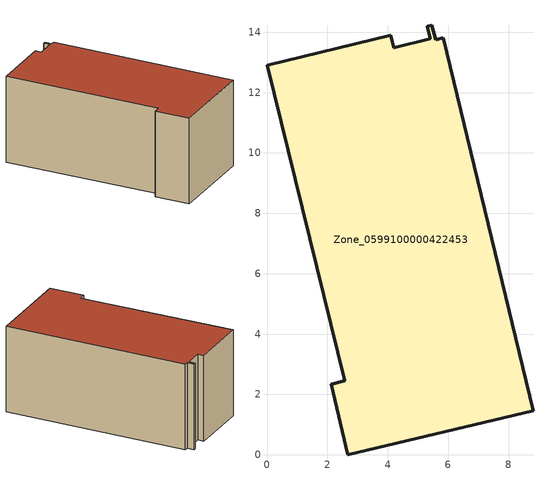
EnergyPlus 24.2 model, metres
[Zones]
Zone_0599100000422453
 floor ground (C_G): 8.81,1.46 2.67,0 2.12,2.33 2.58,2.45 0,12.91 4.09,13.9 4.19,13.48 5.41,13.78 5.3,14.19 5.46,14.23 5.58,13.75 5.84,13.81 z0
 wall outside (C_F): 5.41,13.78 4.19,13.48 4.09,13.9 0,12.91 2.58,2.45 2.12,2.33 2.67,0 8.81,1.46 5.84,13.81 5.58,13.75 5.46,14.23 5.3,14.19 5.41,13.78 z0:6.04
 roof outside (C_R): 5.58,13.75 5.46,14.23 5.3,14.19 5.41,13.78 4.19,13.48 4.09,13.9 0,12.91 2.58,2.45 2.12,2.33 2.67,0 8.81,1.46 5.84,13.81 z6.04
[BUILDING]
Pand.0599100000422453: North Axis=0; Terrain=City; Loads Convergence Tolerance Value=0.04; Temperature Convergence Tolerance Value=0.4; Solar Distribution=FullExterior; Maximum Number of Warmup Days=25; Minimum Number of Warmup Days=1
[Site:Location]
Rotterdam.The.Hague.AP_ZH_NLD Design_Conditions: Latitude=51.96; Longitude=4.45; Time Zone=1; Elevation=-4.5
[SITE:GROUNDTEMPERATURE:BUILDINGSURFACE]
18, 18, 18, 18, 18, 18, 18, 18, 18, 18, 18, 18
[MATERIAL] Thermal Absorptance=0.9; Solar Absorptance=0.7; Visible Absorptance=0.7
Name | Roughness | Thickness | Conductivity | Density | Specific Heat
G.TI.2006-2014 | MediumSmooth | 0.15 | 0.06 | 540 | 1210
F.TI.2006-2014 | Rough | 0.3 | 0.12 | 1920 | 840
R.TI.2006-2014 | MediumRough | 0.2 | 0.08 | 1500 | 1000
[CONSTRUCTION]
C_G: G.TI.2006-2014
C_F: F.TI.2006-2014
C_R: R.TI.2006-2014
[ZONE]
Zone_0599100000422453: Type=1; Multiplier=1; Ceiling Height=Autocalculate; Volume=Autocalculate; Floor Area=autocalculate; Part of Total Floor Area=Yes
[ZONEINFILTRATION:DESIGNFLOWRATE]
Infil_Zone_0599100000422453: Zone or ZoneList or Space or SpaceList=Zone_0599100000422453; Schedule=AlwaysOn; Design Flow Rate Calculation Method=Flow/Area; Flow Rate per Floor Area=0.0015; Constant Term Coefficient=1; Temperature Term Coefficient=0; Velocity Term Coefficient=0; Velocity Squared Term Coefficient=0
[HVACTEMPLATE:ZONE:IDEALLOADSAIRSYSTEM]
Zone_0599100000422453: Maximum Heating Supply Air Temperature=50; Minimum Cooling Supply Air Temperature=13; Maximum Heating Supply Air Humidity Ratio=0.0156; Minimum Cooling Supply Air Humidity Ratio=0.0077; Heating Limit=NoLimit; Cooling Limit=NoLimit; Dehumidification Control Type=ConstantSensibleHeatRatio; Cooling Sensible Heat Ratio=0.7; Dehumidification Setpoint=60; Humidification Control Type=None; Humidification Setpoint=30; Outdoor Air Method=None; Outdoor Air Flow Rate per Person=0.00944; Outdoor Air Flow Rate per Zone Floor Area=0; Outdoor Air Flow Rate per Zone=0; Demand Controlled Ventilation Type=None; Outdoor Air Economizer Type=NoEconomizer; Heat Recovery Type=None; Sensible Heat Recovery Effectiveness=0.7; Latent Heat Recovery Effectiveness=0.65
[ZONECONTROL:THERMOSTAT]
ThermostatControl_Zone_0599100000422453: Zone or ZoneList=Zone_0599100000422453; Control Type Schedule=DualSetpointControlType; Control 1=Thermostat_Zone_0599100000422453; Temperature Difference Between Cutout And Setpoint=0
[THERMOSTATSETPOINT:DUALSETPOINT]
Thermostat_Zone_0599100000422453: Heating Setpoint Temperature Schedule=HeatingSetpoint_Zone_0599100000422453; Cooling Setpoint Temperature Schedule=CoolingSetpoint_Zone_0599100000422453
[SCHEDULE:COMPACT]
HeatingSetpoint_Zone_0599100000422453: Through: 12/31, For: AllDays, Until: 24:00, 21
CoolingSetpoint_Zone_0599100000422453: Through: 12/31, For: AllDays, Until: 24:00, 24
DualSetpointControlType: Through: 12/31, For: AllDays, Until: 24:00, 4
AlwaysOn: Through: 12/31, For: AllDays, Until: 24:00, 1
